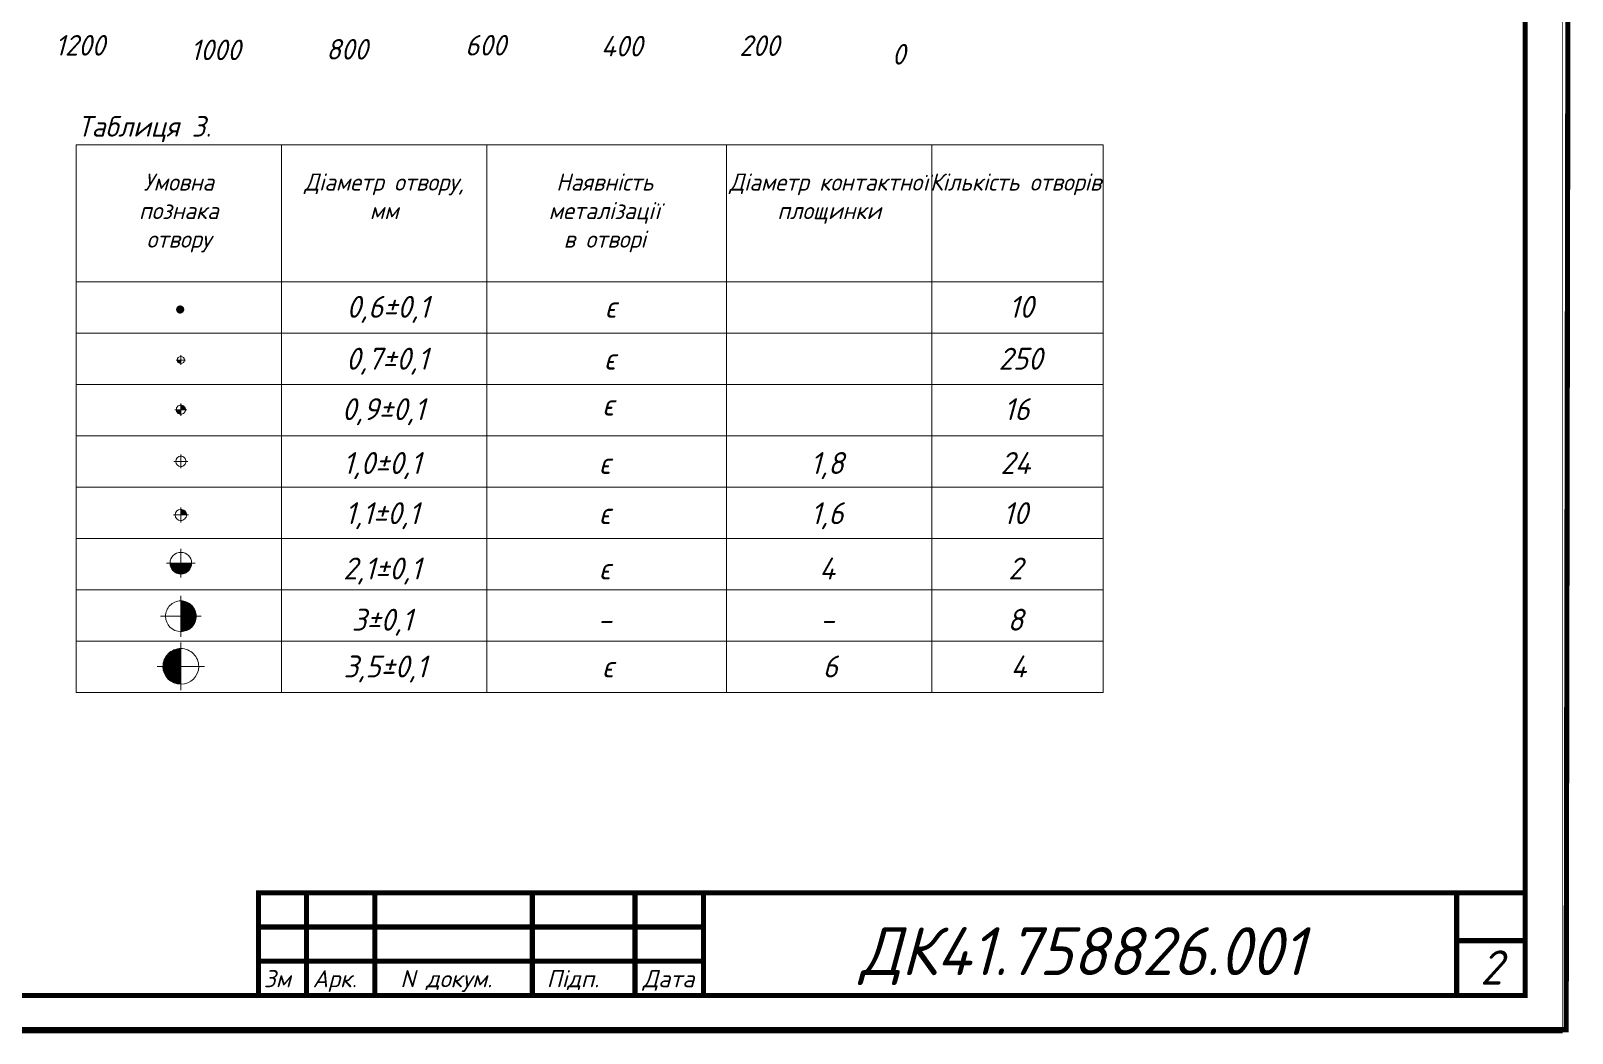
# Paper-space layout 'Лист2' of a CAD drawing. Header units: millimetres. Extents: x 0 to 421, y 0 to 298.
# Drawn here: x 196.3 to 421.4, y 0 to 146.4 of the extents above; entities that cross this region are included whole.
import ezdxf

# ---------------------------------------------------------------- set-up
doc = ezdxf.new("R2010")
doc.units = ezdxf.units.MM
for name, color, linetype in [('PDF _Геометрия', 7, 'Continuous'), ('PDF _Сплошная заливка', 7, 'Continuous'), ('Sheet', 255, 'Continuous')]:
    doc.layers.add(name, color=color, linetype=linetype)
doc.styles.add('Gost', font='gost_type_0.ttf')
doc.styles.add('GOST-2.304_Type-B_italic', font='GOST Common Italic.ttf')
doc.styles.get("Standard").update_dxf_attribs({"font": 'arial.ttf'})

psp = doc.layouts.new('Лист2')

# ---------------------------------------------------------------- hatches: boundary and pattern name
at = {"layer": 'PDF _Сплошная заливка', "transparency": 33554559}
for color, points in [(256, [(218.12, 106.32), (218.12, 106.32), (218.12, 106.32, -0.414202), (218.72, 105.73), (218.72, 105.73), (218.72, 105.73), (218.72, 105.73, -0.414202), (218.12, 105.13), (218.12, 105.13), (218.12, 105.13), (218.12, 105.13, -0.414246), (217.52, 105.73), (217.52, 105.73), (217.52, 105.73), (217.52, 105.73, -0.414246)]), (7, [(217.69, 98.34, 0.414259), (218.21, 97.82), (218.21, 97.82), (218.21, 97.82), (218.21, 98.34), (218.21, 98.34)]), (7, [(217.54, 91.09, 0.414219), (218.21, 90.42), (218.21, 90.42), (218.21, 90.42), (218.21, 91.09), (218.21, 91.09)]), (7, [(218.88, 91.09, 0.414197), (218.21, 91.76), (218.21, 91.76), (218.21, 91.76), (218.21, 91.09), (218.21, 91.09)]), (7, [(219.03, 75.72, 0.198915), (218.79, 76.3), (218.79, 76.3, 0.198915), (218.21, 76.54), (218.21, 76.54), (218.21, 76.54), (218.21, 75.72), (218.21, 75.72)]), (7, [(216.64, 68.67, 0.414225), (218.21, 67.1), (218.21, 67.1), (218.21, 67.1), (218.21, 68.67), (218.21, 68.67)]), (7, [(218.21, 67.1, 0.414218), (219.78, 68.67), (219.78, 68.67), (219.78, 68.67), (218.21, 68.67), (218.21, 68.67)]), (7, [(220.45, 60.91, 0.198921), (219.8, 62.49), (219.8, 62.49, 0.198901), (218.21, 63.15), (218.21, 63.15), (218.21, 63.15), (218.21, 60.91), (218.21, 60.91)]), (7, [(218.21, 58.67, 0.198926), (219.8, 59.32), (219.8, 59.32, 0.198941), (220.45, 60.91), (220.45, 60.91), (220.45, 60.91), (218.21, 60.91), (218.21, 60.91)]), (7, [(218.21, 56.19, 0.198914), (216.37, 55.43), (216.37, 55.43, 0.198894), (215.6, 53.58), (215.6, 53.58), (215.6, 53.58), (218.21, 53.58), (218.21, 53.58)]), (7, [(215.6, 53.58, 0.198914), (216.37, 51.74), (216.37, 51.74, 0.198914), (218.21, 50.97), (218.21, 50.97), (218.21, 50.97), (218.21, 53.58), (218.21, 53.58)])]:
    psp.add_hatch(color=color, dxfattribs=at).paths.add_polyline_path(points)

# ---------------------------------------------------------------- linework, layer by layer
at = {"layer": 'PDF _Геометрия', "lineweight": 9}
for points in [[(218.91, 98.34), (217.51, 98.34)], [(218.21, 97.64), (218.21, 99.04)], [(219.11, 91.09), (217.31, 91.09)], [(218.21, 90.19), (218.21, 91.99)], [(219.21, 83.54), (217.21, 83.54)], [(218.21, 82.54), (218.21, 84.53)], [(218.21, 74.63), (218.21, 76.82)], [(219.31, 75.72), (217.12, 75.72)], [(218.21, 66.58), (218.21, 70.76)], [(220.3, 68.67), (216.12, 68.67)], [(218.21, 57.92), (218.21, 63.9)], [(221.2, 60.91), (215.22, 60.91)], [(218.21, 50.1), (218.21, 57.06)], [(221.69, 53.58), (214.73, 53.58)]]:
    psp.add_lwpolyline(points, dxfattribs=at)
for points in [[(218.73, 98.34, 0.414036), (218.21, 98.86, 0.413811), (217.69, 98.34, 0.413811), (218.21, 97.82, 0.414036)], [(218.88, 91.09, 0.414401), (218.21, 91.76, 0.414226), (217.54, 91.09, 0.414401), (218.21, 90.42, 0.414577)], [(218.96, 83.54, 0.414511), (218.21, 84.29, 0.414158), (217.46, 83.54, 0.414158), (218.21, 82.79, 0.414511)], [(219.03, 75.72, 0.41428), (218.21, 76.54, 0.414136), (217.39, 75.72, 0.414136), (218.21, 74.9, 0.41428)], [(219.78, 68.67, 0.414054), (218.21, 70.24, 0.413978), (216.64, 68.67, 0.414054), (218.21, 67.1, 0.414129)], [(220.45, 60.91, 0.414393), (218.21, 63.15, 0.414276), (215.97, 60.91, 0.414158), (218.21, 58.67, 0.414276)], [(220.82, 53.58, 0.414259), (218.21, 56.19, 0.414214), (215.6, 53.58, 0.414158), (218.21, 50.97, 0.414203)]]:
    psp.add_lwpolyline(points, format="xyb", close=True, dxfattribs=at)
at = {"layer": 'PDF _Сплошная заливка', "lineweight": 20}
for p, q in [((352.91, 129.76), (202.91, 129.76)), ((202.91, 129.76), (202.91, 109.76)), ((232.91, 129.76), (232.91, 109.76)), ((262.91, 129.76), (262.91, 109.76)), ((297.91, 129.76), (297.91, 109.76)), ((327.91, 129.76), (327.91, 109.76)), ((352.91, 109.76), (352.91, 129.76)), ((202.91, 109.76), (202.91, 102.26)), ((202.91, 109.76), (352.91, 109.76)), ((232.91, 102.26), (232.91, 109.76)), ((262.91, 102.26), (262.91, 109.76)), ((297.91, 102.26), (297.91, 109.76)), ((327.91, 102.26), (327.91, 109.76)), ((352.91, 102.26), (352.91, 109.76)), ((202.91, 102.26), (352.91, 102.26)), ((202.91, 102.26), (202.91, 94.76)), ((232.91, 94.76), (232.91, 102.26)), ((262.91, 94.76), (262.91, 102.26)), ((297.91, 94.76), (297.91, 102.26)), ((327.91, 94.76), (327.91, 102.26)), ((352.91, 94.76), (352.91, 102.26)), ((202.91, 94.76), (352.91, 94.76)), ((202.91, 94.76), (202.91, 87.26)), ((232.91, 87.26), (232.91, 94.76)), ((262.91, 87.26), (262.91, 94.76)), ((297.91, 87.26), (297.91, 94.76)), ((327.91, 87.26), (327.91, 94.76)), ((352.91, 87.26), (352.91, 94.76)), ((202.91, 87.26), (352.91, 87.26)), ((202.91, 87.26), (202.91, 79.76)), ((232.91, 79.76), (232.91, 87.26)), ((262.91, 79.76), (262.91, 87.26)), ((297.91, 79.76), (297.91, 87.26)), ((327.91, 79.76), (327.91, 87.26)), ((352.91, 79.76), (352.91, 87.26)), ((202.91, 79.76), (352.91, 79.76)), ((202.91, 79.76), (202.91, 72.26)), ((232.91, 72.26), (232.91, 79.76)), ((262.91, 72.26), (262.91, 79.76)), ((297.91, 72.26), (297.91, 79.76)), ((327.91, 72.26), (327.91, 79.76)), ((352.91, 72.26), (352.91, 79.76)), ((202.91, 72.26), (352.91, 72.26)), ((202.91, 72.26), (202.91, 64.76)), ((232.91, 64.76), (232.91, 72.26)), ((262.91, 64.76), (262.91, 72.26)), ((297.91, 64.76), (297.91, 72.26)), ((327.91, 64.76), (327.91, 72.26)), ((352.91, 64.76), (352.91, 72.26)), ((202.91, 64.76), (352.91, 64.76)), ((202.91, 64.76), (202.91, 57.26)), ((232.91, 57.26), (232.91, 64.76)), ((262.91, 57.26), (262.91, 64.76)), ((297.91, 57.26), (297.91, 64.76)), ((327.91, 57.26), (327.91, 64.76)), ((352.91, 57.26), (352.91, 64.76)), ((202.91, 57.26), (352.91, 57.26)), ((202.91, 57.26), (202.91, 49.76)), ((232.91, 49.76), (232.91, 57.26)), ((262.91, 49.76), (262.91, 57.26)), ((297.91, 49.76), (297.91, 57.26)), ((327.91, 49.76), (327.91, 57.26)), ((352.91, 49.76), (352.91, 57.26)), ((202.91, 49.76), (352.91, 49.76))]:
    psp.add_line(p, q, dxfattribs=at)
at = {"layer": 'Sheet'}
for points, const_width in [([(1.05, 297.51), (421.05, 297.51), (420.55, 0.51), (1.05, 0.51), (1.05, 297.51)], 0.749), ([(0.05, 297.01), (420.01, 297.01), (420.01, 0.05), (0.05, 0.05), (0.05, 297.01)], 0.0991), ([(20.55, 150.51), (8.55, 150.51), (8.55, 5.51), (414.55, 5.51), (414.55, 291.51), (20.55, 291.51), (20.55, 5.51)], 0.749), ([(229.55, 5.51), (229.55, 20.51), (414.55, 20.51)], 0.749), ([(236.55, 5.51), (236.55, 20.51)], 0.749), ([(246.55, 20.51), (246.55, 5.51)], 0.749), ([(269.55, 5.51), (269.55, 20.51)], 0.749), ([(284.55, 20.51), (284.55, 5.51)], 0.749), ([(294.55, 5.51), (294.55, 20.51)], 0.749), ([(404.55, 5.51), (404.55, 20.51)], 0.749), ([(229.55, 15.51), (294.55, 15.51)], 0.749), ([(414.55, 13.51), (404.55, 13.51)], 0.749), ([(294.55, 10.51), (229.55, 10.51)], 0.749)]:
    psp.add_lwpolyline(points, dxfattribs=dict(at, const_width=const_width))

# ---------------------------------------------------------------- texts
at = {"attachment_point": 1, "style": 'Gost'}
for s, width, gutter_width, heights, insert, char_height in [('{\\fGOST type B|b0|i1|c204|p34;1200}', 15.885, 17.5, [0], (199.84, 145.82), 3), ('{\\fGOST type B|b0|i1|c204|p34;1000}', 15.885, 17.5, [0], (219.63, 145.15), 3), ('{\\fGOST type B|b0|i1|c204|p34;800}', 15.885, 17.5, [0], (239.44, 145.24), 3), ('{\\fGOST type B|b0|i1|c204|p34;600}', 15.885, 17.5, [0], (259.72, 145.83), 3), ('{\\fGOST type B|b0|i1|c204|p34;400}', 15.885, 17.5, [0], (279.57, 145.7), 3), ('{\\fGOST type B|b0|i1|c204|p34;200}', 15.885, 17.5, [0], (299.77, 145.77), 3), ('{\\fGOST type B|b0|i1|c204|p34;0}', 5.5, 17.5, [0], (322.07, 144.51), 3), ('\\pxqc;{\\fGOST type B|b0|i1|c204|p34;ДК41.758826.001}', 120, 25, [19.89], (289.89, 15.48), 7), ('\\pxqc;{\\fGOST type B|b0|i1|c204|p34;2}', 7, 25, [5.3], (406.11, 12.1), 5)]:
    psp.add_mtext_dynamic_manual_height_columns(s, width=width, gutter_width=gutter_width, heights=heights, dxfattribs=dict(at, insert=insert, char_height=char_height))
at = {"lineweight": 40, "attachment_point": 1, "style": 'GOST-2.304_Type-B_italic'}
for s, width, heights, insert, char_height in [('{\\fGOST type B|b0|i1|c204|p34;Таблиця 3}.', 60, [0], (203.13, 133.98), 3), ('\\pxqc;\\P{\\fGOST type B|b0|i1|c204|p34;Умовна \\Pпознака\\Pотвору}', 30, [20], (202.91, 129.76), 2.5), ('\\pxqc;\\P{\\fGOST type B|b0|i1|c204|p34;Діаметр отвору,\\Pмм}', 30, [20], (232.91, 129.76), 2.5), ('\\pxqc;{\\fGOST type B|b0|i1|c204|p34;\\PНаявність \\Pметалізації\\Pв отворі}', 34.4167, [29.97], (262.91, 129.76), 2.5), ('\\pxqc;\\P{\\fGOST type B|b0|i1|c204|p34;Діаметр контактної площинки}', 30, [29.97], (297.91, 129.76), 2.5), ('\\pxqc;{\\fGOST type B|b0|i1|c204|p34;\\PКількість отворів}', 24.4791, [29.97], (327.91, 129.76), 2.5), ('\\pxqc;\\P{\\fGOST type B|b0|i1|c204|p34;\\H1.6x;0,6%%P0,1}', 30, [9.61], (233.46, 111.05), 2), ('\\pxqc;\\P{\\fGOST type B|b0|i1|c204|p34;\\H1.6x;є}', 35, [9.61], (263.46, 111.05), 2), ('\\pxqc;{\\fGOST type B|b0|i1|c204|p34;\\P\\H1.6x;10}', 25, [9.61], (328.46, 111.05), 2), ('\\pxqc;\\P{\\fGOST type B|b0|i1|c204|p34;\\H1.6x;0,7%%P0,1}', 30, [9.61], (233.35, 103.47), 2), ('\\pxqc;\\P{\\fGOST type B|b0|i1|c204|p34;\\H1.6x;є}', 35, [9.61], (263.35, 103.47), 2), ('\\pxqc;\\P{\\fGOST type B|b0|i1|c204|p34;\\H1.6x;250}', 25, [9.61], (328.35, 103.47), 2), ('\\pxqc;\\P{\\fGOST type B|b0|i1|c204|p34;\\H1.6x;0,9%%P0,1}', 30, [9.61], (232.79, 96.1), 2), ('\\pxqc;\\P{\\fGOST type B|b0|i1|c204|p34;\\H1.6x;є}', 35, [9.61], (263.1, 96.76), 2), ('\\pxqc;\\P{\\fGOST type B|b0|i1|c204|p34;\\H1.6x;16}', 25, [9.61], (327.79, 96.1), 2), ('\\pxqc;\\P{\\fGOST type B|b0|i1|c204|p34;\\H1.6x;1,0%%P0,1}', 30, [9.61], (232.61, 88.23), 2), ('\\pxqc;\\P{\\fGOST type B|b0|i1|c204|p34;\\H1.6x;є}', 35, [9.61], (262.61, 88.23), 2), ('\\pxqc;\\P{\\fGOST type B|b0|i1|c204|p34;\\H1.6x;1,8}', 30, [9.61], (297.61, 88.23), 2), ('\\pxqc;{\\fGOST type B|b0|i1|c204|p34;\\P\\H1.6x;24}', 25, [9.61], (327.61, 88.23), 2), ('\\pxqc;\\P{\\fGOST type B|b0|i1|c204|p34;\\H1.6x;1,1%%P0,1}', 30, [9.61], (232.61, 80.9), 2), ('\\pxqc;\\P{\\fGOST type B|b0|i1|c204|p34;\\H1.6x;є}', 35, [9.61], (262.61, 80.9), 2), ('\\pxqc;\\P{\\fGOST type B|b0|i1|c204|p34;\\H1.6x;1,6}', 30, [9.61], (297.61, 80.9), 2), ('\\pxqc;{\\fGOST type B|b0|i1|c204|p34;\\P\\H1.6x;10}', 25, [9.61], (327.61, 80.9), 2), ('\\pxqc;\\P{\\fGOST type B|b0|i1|c204|p34;\\H1.6x;2,1%%P0,1}', 30, [9.61], (232.61, 72.82), 2), ('\\pxqc;\\P{\\fGOST type B|b0|i1|c204|p34;\\H1.6x;є}', 35, [9.61], (262.61, 72.82), 2), ('\\pxqc;\\P{\\fGOST type B|b0|i1|c204|p34;\\H1.6x;4}', 30, [9.61], (297.61, 72.82), 2), ('\\pxqc;{\\fGOST type B|b0|i1|c204|p34;\\P\\H1.6x;2}', 25, [9.61], (327.61, 72.82), 2), ('\\pxqc;\\P{\\fGOST type B|b0|i1|c204|p34;\\H1.6x;3%%P0,1}', 30, [9.61], (232.61, 65.34), 2), ('\\pxqc;{\\fGOST type B|b0|i1|c204|p34;\\P\\H1.6x;8}', 25, [9.61], (327.61, 65.34), 2), ('\\pxqc;\\P{\\fGOST type B|b0|i1|c204|p34;\\H1.6x;-}', 35, [9.61], (262.61, 65.34), 2), ('\\pxqc;\\P{\\fGOST type B|b0|i1|c204|p34;\\H1.6x;-}', 30, [9.61], (297.61, 65.34), 2), ('\\pxqc;\\P{\\fGOST type B|b0|i1|c204|p34;\\H1.6x;3,5%%P0,1}', 30, [9.61], (233.06, 58.51), 2), ('\\pxqc;\\P{\\fGOST type B|b0|i1|c204|p34;\\H1.6x;є}', 35, [9.61], (263.06, 58.51), 2), ('\\pxqc;\\P{\\fGOST type B|b0|i1|c204|p34;\\H1.6x;6}', 30, [9.61], (298.06, 58.51), 2), ('\\pxqc;{\\fGOST type B|b0|i1|c204|p34;\\P\\H1.6x;4}', 25, [9.61], (328.06, 58.51), 2)]:
    psp.add_mtext_dynamic_manual_height_columns(s, width=width, gutter_width=12.5, heights=heights, dxfattribs=dict(at, insert=insert, char_height=char_height))
at = {"color": 0, "insert": (230.31, 9.21), "char_height": 2.5, "attachment_point": 1}
psp.add_mtext_dynamic_manual_height_columns('{\\fISOCPEUR|b0|i1|c204|p34;Зм  Арк. \\fISOCPEUR|b0|i1|c0|p34;   N \\fISOCPEUR|b0|i1|c204|p34;докум\\fISOCPEUR|b0|i1|c0|p34;.\\fISOCPEUR|b0|i1|c204|p34; \\fISOCPEUR|b0|i1|c0|p34;    \\fISOCPEUR|b0|i1|c204|p34;Підп. \\fISOCPEUR|b0|i1|c0|p34; \\fISOCPEUR|b0|i1|c204|p34;  Дата}', width=64.249, gutter_width=12.5, heights=[0], dxfattribs=at)

doc.saveas('drawing.dxf')
